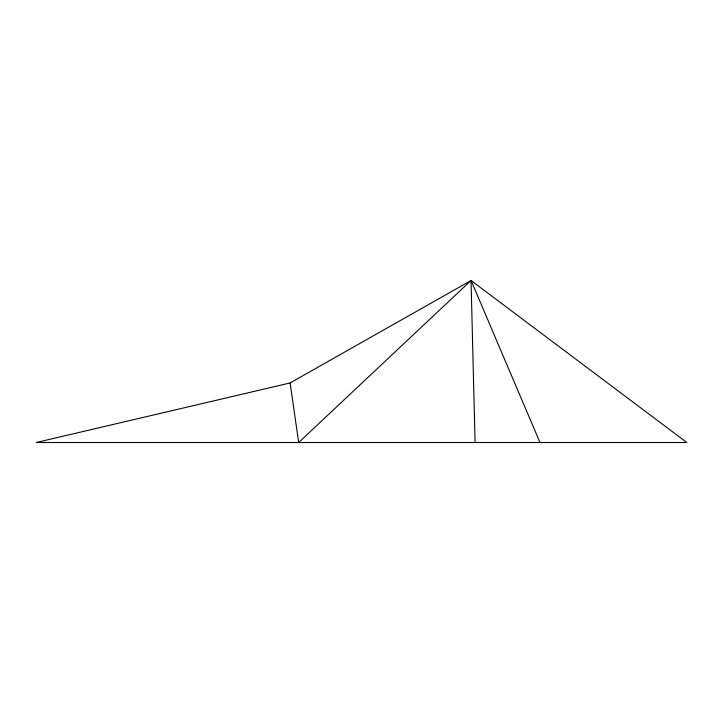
<?xml version="1.0" encoding="UTF-8"?>
<svg xmlns="http://www.w3.org/2000/svg" width="723" height="723" viewBox="0 0 723 723"><rect width="100%" height="100%" fill="white"/><g stroke="black" fill="none" stroke-linecap="round" stroke-linejoin="round"><path stroke-width="1.08" d="M539.991 442.512L471.044 280.488L298.68 442.512L290.131 382.955L471.044 280.488L686.85 442.512L36.15 442.512L290.131 382.955M471.044 280.488L475.083 442.512"/></g></svg>
